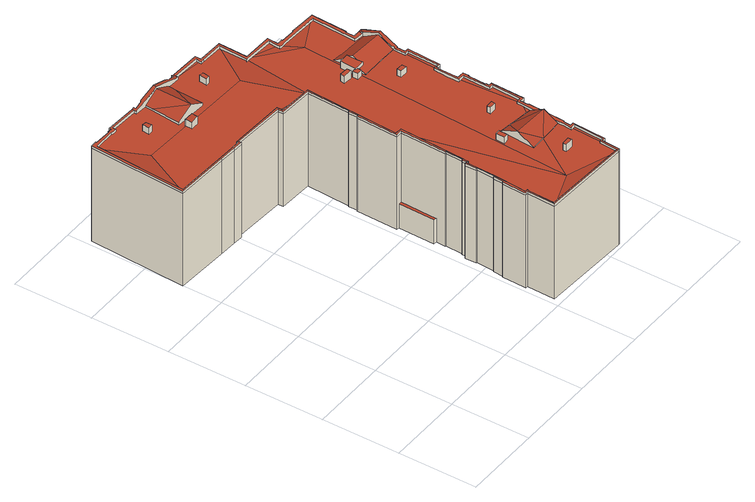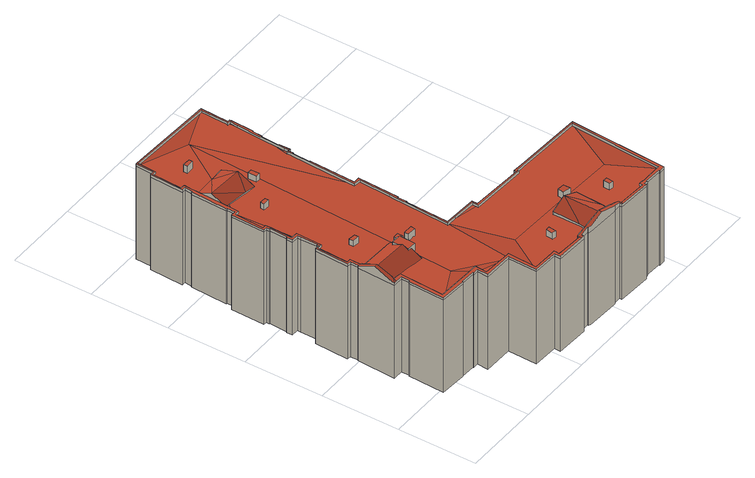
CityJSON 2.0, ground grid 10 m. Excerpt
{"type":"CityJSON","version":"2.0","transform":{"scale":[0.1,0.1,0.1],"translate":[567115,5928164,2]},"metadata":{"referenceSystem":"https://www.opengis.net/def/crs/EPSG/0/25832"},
"CityObjects":{
"building1":{"type":"Building","attributes":{"Grundfläche 2D":"746.590057","Grundhöhe NN":"2.559"},"children":["building1-1","building1-2","building1-3","building1-4","building1-5","building1-6","building1-7","building1-8","building1-9","building1-10"],"geometry":[{"type":"MultiSurface","lod":"3","boundaries":[[[0,1,2,3]],[[4,5,0,6]],[[5,7,0]],[[7,1,0]],[[5,8,9,7]],[[1,7,10,11]],[[12,13,14,15,16,17,18,19,20,21,22,23,24,25,26,27,28,29]],[[30,31,32,33,34,35,36,37,38,39,28,27,40,41,42]],[[43,34,33,44,45,46,47,48,49,50,51,52,53]],[[54,55,56,57,58,59,60,61,62,63,64,65,66,49,48,67,68,69,70,71,72,73,74,75,76,77,78,79,80,81,82,83,84,85,86]],[[87,88,89,90,91,92]],[[93,94,95,96,97,98,90,89]],[[99,100,101,102,103,104,105,106,107,108,109,110,111,112,113,114,115,116,117,118,119,120,121,122,123,97,96,124,125,126,127,128,129,130,131,132,133,134,135,136,137,138,139,140,141,6,3,142,143,144,145,146,147,148,149,150,151,152,153,154]],[[85,87,92]],[[155,156,157,158,159,160,161,162,163,164,165]],[[166,167,155,165,168,169,170,171,172]],[[173,174,175,176,177,178,179,180,181,182,183,184,185,186,187,188,189,190,191,192,193,152,151,194,195,196,197,198,199,200,201,202,203,204,205,206,207,208,209,210,211,212,213,214,215,216,217,218,219,220,221,222,223,224,225,20,19,226,227,228,229,230,231,232,233,234]],[[235,236,237,238]],[[239,236,235]],[[240,241,236]],[[236,241,242,243,237]],[[244,245,246]],[[247,248,249,250,251,252,253,254,255,256,257,256,258,259,260,261,262,263,264,265,266,267,268,269,270,271,272,273,274,275,244,246,276]],[[277,278,279,280,281,282,283,284,285,248,247,276,246,245,286,287]],[[283,288,284]],[[289,290,291,292,293,294,295,296,297,298,299,300,301,302,303,304,305]],[[306,307,249,248,285,290,289]],[[308,309,310,311]],[[309,308,312]],[[311,310,313]],[[314,315,316]],[[317,318,301,300,319,320,321,322,309,312,323,324,325,314,316,326,327,328]],[[329,330,301,318]],[[331,332,333,334,335,336,337,2,338,339,301,330,340]],[[333,332,341,342]],[[4,343,344]],[[345,346,347,348,349,350,351]],[[160,159,158,157,352,353,354,355,356,304,303,302,301,339,357,358,359,360,361,362,344,343,363,350,349,364,365,366,367,368,369,370,371,372,373,374,375,376,377,378,379,380,381,382,383,161]],[[372,384,385,373]],[[157,156,386,352]],[[387,388,389,390,304,356]],[[391,392,305,304,390,393,394]],[[395,392,391]],[[255,254,396]],[[397,398,399,400]],[[87,85,84]],[[6,0,3]],[[4,344,362,361,360,8,5]],[[360,359,358,10,7,9,8]],[[10,358,357,11]],[[1,339,338,2]],[[357,339,1,11]],[[244,275,22,21,20,286,245]],[[275,274,273,23,22]],[[273,272,271,25,24,23]],[[271,270,26,25]],[[270,269,27,26]],[[40,27,269,268]],[[32,31,30,42,41,40,268,267,266,265,238,237,243,242,260,259,258,256,47,46,45,44,33]],[[48,47,256,255]],[[67,48,255,396]],[[252,70,69,68,67,396,254,253]],[[70,252,251,71]],[[251,250,72,71]],[[250,249,307,306,73,72]],[[73,306,289,305,392,395,75,74]],[[77,76,75,395,391,394]],[[80,79,78,77,394,393,390,389,388,387,356,355,81]],[[355,354,353,82,81]],[[353,352,386,84,83,82]],[[166,376,375,374,124,96,95,94,93,89,88,87,84,386,156,155,167]],[[374,373,385,125,124]],[[126,125,385,384]],[[371,370,369,130,129,128,127,126,384,372]],[[130,369,368,367,131]],[[367,366,365,364,349,348,135,134,133,132,131]],[[348,347,346,137,136,135]],[[138,137,346,345]],[[139,138,345,351]],[[141,140,139,351,350,363]],[[141,363,343,4,6]],[[336,335,334,145,144,143,142,3,2,337]],[[334,333,342,147,146,145]],[[342,341,148,147]],[[341,332,331,150,149,148]],[[151,150,331,340]],[[401,402,153,152]],[[402,403,154,153]],[[403,404,99,154]],[[404,405,100,99]],[[405,406,101,100]],[[406,407,102,101]],[[407,408,103,102]],[[408,409,104,103]],[[409,410,105,104]],[[410,411,106,105]],[[107,106,411,412]],[[412,413,108,107]],[[413,414,109,108]],[[414,415,110,109]],[[415,416,111,110]],[[416,417,112,111]],[[417,418,113,112]],[[418,419,114,113]],[[419,420,115,114]],[[420,421,116,115]],[[421,422,117,116]],[[422,423,118,117]],[[423,424,425,120,119,118]],[[425,426,121,120]],[[426,427,122,121]],[[427,428,123,122]],[[428,429,97,123]],[[429,430,98,97]],[[90,98,430,431,92,91]],[[431,432,433,86,85,92]],[[433,434,54,86]],[[434,435,55,54]],[[436,56,55,435]],[[437,57,56,436]],[[437,438,58,57]],[[438,439,59,58]],[[439,440,60,59]],[[440,441,61,60]],[[441,442,62,61]],[[442,443,63,62]],[[443,444,64,63]],[[445,65,64,444]],[[445,446,66,65]],[[66,446,447,50,49]],[[447,448,51,50]],[[52,51,448,449]],[[53,52,449,450]],[[450,451,452,453,36,35,34,43,53]],[[453,454,37,36]],[[454,455,38,37]],[[455,456,39,38]],[[39,456,457,29,28]],[[457,458,12,29]],[[458,459,13,12]],[[14,13,459,460]],[[460,461,15,14]],[[461,462,16,15]],[[462,463,464,18,17,16]],[[464,465,19,18]],[[162,161,383]],[[168,165,164]],[[380,379,172,171,170]],[[377,376,166,172,379,378]],[[465,466,226,19]],[[466,467,227,226]],[[468,228,227,467]],[[468,469,229,228]],[[469,470,230,229]],[[470,471,231,230]],[[471,472,232,231]],[[472,473,233,232]],[[473,474,234,233]],[[474,475,173,234]],[[475,476,174,173]],[[476,477,175,174]],[[477,478,176,175]],[[479,177,176,478]],[[479,480,178,177]],[[480,481,179,178]],[[481,482,180,179]],[[482,483,181,180]],[[483,484,182,181]],[[485,184,183,182,484,486]],[[485,487,185,184]],[[487,488,186,185]],[[488,489,187,186]],[[489,490,188,187]],[[490,491,189,188]],[[491,492,493,191,190,189]],[[493,494,192,191]],[[494,495,193,192]],[[495,401,152,193]],[[151,340,330,329,318,317,194]],[[317,328,327,326,197,196,195,194]],[[199,198,197,326,316,315]],[[199,315,314,200]],[[314,325,324,323,312,308,311,203,202,201,200]],[[311,313,204,203]],[[309,206,205,204,313,310]],[[209,208,207,206,309,322,321,320,319,300,299]],[[209,299,298,297,296,211,210]],[[212,211,296,295]],[[295,294,293,292,291,214,213,212]],[[291,290,285,284,217,216,215,214]],[[284,288,218,217]],[[283,282,219,218,288]],[[282,281,280,221,220,219]],[[223,222,221,280,279,278]],[[278,277,287,286,20,225,224,223]],[[235,238,265,264,263,239]],[[239,263,262,240,236]],[[260,242,241,240,262,261]],[[398,397,496,497]],[[399,398,497,498]],[[465,464,499,500]],[[466,465,500,501]],[[467,466,501,502]],[[468,467,502,503]],[[469,468,503,504]],[[470,469,504,505]],[[471,470,505,506]],[[472,471,506,507]],[[473,472,507,508]],[[474,473,508,509]],[[475,474,509,510]],[[476,475,510,511]],[[477,476,511,512]],[[400,478,477,512,496,397]],[[513,479,478,400,399,498]],[[480,479,513,514]],[[481,480,514,515]],[[482,481,515,516]],[[483,482,516,517]],[[484,483,517,518]],[[519,485,486,484,518,520]],[[487,485,519,521]],[[494,493,522,523]],[[488,487,521,524]],[[489,488,524,525]],[[490,489,525,526]],[[491,490,526,527]],[[522,493,492,491,527,528]],[[495,494,523,529]],[[401,495,529,530]],[[402,401,530,531]],[[403,402,531,532]],[[404,403,532,533]],[[408,407,534,535]],[[405,404,533,536]],[[406,405,536,537]],[[407,406,537,534]],[[409,408,535,538]],[[410,409,538,539]],[[411,410,539,540]],[[412,411,540,541]],[[413,412,541,542]],[[414,413,542,543]],[[415,414,543,544]],[[416,415,544,545]],[[420,419,546,547]],[[417,416,545,548]],[[418,417,548,549]],[[419,418,549,546]],[[421,420,547,550]],[[422,421,550,551]],[[423,422,551,552]],[[553,425,424,423,552,554]],[[426,425,553,555]],[[427,426,555,556]],[[428,427,556,557]],[[429,428,557,558]],[[430,429,558,559]],[[431,430,559,560]],[[561,433,432,431,560,562]],[[434,433,561,563]],[[435,434,563,564]],[[436,435,564,565]],[[437,436,565,566]],[[438,437,566,567]],[[439,438,567,568]],[[440,439,568,569]],[[570,442,441,571]],[[441,440,569,571]],[[443,442,570,572]],[[444,443,572,573]],[[445,444,573,574]],[[446,445,574,575]],[[447,446,575,576]],[[448,447,576,577]],[[449,448,577,578]],[[450,449,578,579]],[[580,581,453,452,451,450,579,582]],[[454,453,581,583]],[[455,454,583,584]],[[456,455,584,585]],[[457,456,585,586]],[[461,460,587,588]],[[458,457,586,589]],[[459,458,589,590]],[[460,459,590,587]],[[462,461,588,591]],[[464,463,462,591,592,499]],[[511,510,509,508,507,506,505,504,503,502,501,500,499,592,591,588,587,590,589,586,585,584,583,581,580,582,579,578,577,576,575,574,573,572,570,571,569,568,567,566,565,564,563,561,562,560,559,558,557,556,555,553,554,552,551,550,547,546,549,548,545,544,543,542,541,540,539,538,535,534,537,536,533,532,531,530,529,523,522,528,527,526,525,524,521,519,520,518,517,516,515,514,513,498,497,496,512]]],"semantics":{"surfaces":[{"type":"RoofSurface"},{"type":"WallSurface"},{"type":"GroundSurface"}],"values":[0,0,0,0,0,0,0,0,0,0,0,0,0,0,0,0,0,0,0,0,0,0,0,0,0,0,0,0,0,0,0,0,0,0,0,0,0,0,0,0,0,0,0,0,0,1,1,1,1,1,1,1,1,1,1,1,1,1,1,1,1,1,1,1,1,1,1,1,1,1,1,1,1,1,1,1,1,1,1,1,1,1,1,1,1,1,1,1,1,1,1,1,1,1,1,1,1,1,1,1,1,1,1,1,1,1,1,1,1,1,1,1,1,1,1,1,1,1,1,1,1,1,1,1,1,1,1,1,1,1,1,1,1,1,1,1,1,1,1,1,1,1,1,1,1,1,1,1,1,1,1,1,1,1,1,1,1,1,1,1,1,1,1,1,1,1,1,1,1,1,1,1,1,1,1,1,1,1,1,1,1,1,1,1,1,1,1,1,1,1,1,1,1,1,1,1,1,1,1,1,1,1,1,1,1,1,1,1,1,1,1,1,1,1,1,1,1,1,1,1,1,1,1,1,1,1,1,1,1,1,1,1,1,1,1,1,1,1,1,1,1,1,1,1,1,1,1,1,1,1,1,1,1,1,1,1,1,1,1,1,1,1,1,1,1,1,1,1,1,1,1,1,1,1,1,1,1,1,1,1,1,1,1,1,1,1,1,1,2]}}]},
"building1-1":{"type":"BuildingInstallation","parents":["building1"],"geometry":[{"type":"MultiSurface","lod":"3","boundaries":[[[593,594,595,596]],[[596,595,597,598]],[[593,596,598,599]],[[594,593,599,600]],[[595,594,600,597]]],"semantics":{"surfaces":[{"type":"RoofSurface"},{"type":"WallSurface"}],"values":[0,1,1,1,1]}}]},
"building1-2":{"type":"BuildingInstallation","parents":["building1"],"geometry":[{"type":"MultiSurface","lod":"3","boundaries":[[[601,602,603,604]],[[604,603,605,606]],[[601,604,606,607]],[[602,601,607,608]],[[603,602,608,605]]],"semantics":{"surfaces":[{"type":"RoofSurface"},{"type":"WallSurface"}],"values":[0,1,1,1,1]}}]},
"building1-3":{"type":"BuildingInstallation","parents":["building1"],"geometry":[{"type":"MultiSurface","lod":"3","boundaries":[[[609,610,168,164,611,612,613,614]],[[615,616,617,302,380,170,169,610,609,614,613]],[[168,610,169]],[[163,611,164]],[[618,612,611,163,162,383,303]],[[612,618,619,620,615,613]]],"semantics":{"surfaces":[{"type":"RoofSurface"},{"type":"WallSurface"}],"values":[0,1,1,1,1,1]}}]},
"building1-4":{"type":"BuildingInstallation","parents":["building1"],"geometry":[{"type":"MultiSurface","lod":"3","boundaries":[[[621,616,615,620,622,623]],[[619,624,622,620]],[[624,625,623,622]],[[625,626,621,623]],[[626,617,616,621]]],"semantics":{"surfaces":[{"type":"RoofSurface"},{"type":"WallSurface"}],"values":[0,1,1,1,1]}}]},
"building1-5":{"type":"BuildingInstallation","parents":["building1"],"geometry":[{"type":"MultiSurface","lod":"3","boundaries":[[[627,628,629,630,631]],[[629,628,627,632,633,634]],[[630,629,634,635]],[[631,630,635,636]],[[627,631,636,632]]],"semantics":{"surfaces":[{"type":"RoofSurface"},{"type":"WallSurface"}],"values":[0,1,1,1,1]}}]},
"building1-6":{"type":"BuildingInstallation","parents":["building1"],"geometry":[{"type":"MultiSurface","lod":"3","boundaries":[[[637,638,639,640,641,642]],[[643,644,638,637]],[[640,639,638,644,276,645]],[[645,646,641,640]],[[646,247,643,637,642,641]]],"semantics":{"surfaces":[{"type":"RoofSurface"},{"type":"WallSurface"}],"values":[0,1,1,1,1]}}]},
"building1-7":{"type":"BuildingInstallation","parents":["building1"],"geometry":[{"type":"MultiSurface","lod":"3","boundaries":[[[647,648,649,650,651]],[[652,653,648,647]],[[649,648,653,654]],[[654,655,650,649]],[[647,651,650,655,656,652]]],"semantics":{"surfaces":[{"type":"RoofSurface"},{"type":"WallSurface"}],"values":[0,1,1,1,1]}}]},
"building1-8":{"type":"BuildingInstallation","parents":["building1"],"geometry":[{"type":"MultiSurface","lod":"3","boundaries":[[[657,658,659,660]],[[661,662,658,657]],[[663,659,658,662,664]],[[663,665,660,659]],[[661,657,660,665,666]]],"semantics":{"surfaces":[{"type":"RoofSurface"},{"type":"WallSurface"}],"values":[0,1,1,1,1]}}]},
"building1-9":{"type":"BuildingInstallation","parents":["building1"],"geometry":[{"type":"MultiSurface","lod":"3","boundaries":[[[667,668,669,670,671]],[[672,673,668,667]],[[669,668,673,674]],[[674,675,676,671,670,669]],[[667,671,676,672]]],"semantics":{"surfaces":[{"type":"RoofSurface"},{"type":"WallSurface"}],"values":[0,1,1,1,1]}}]},
"building1-10":{"type":"BuildingInstallation","parents":["building1"],"geometry":[{"type":"MultiSurface","lod":"3","boundaries":[[[677,678,679,680,681,682]],[[683,684,680,679,678,685]],[[684,257,686,682,681,680]],[[687,677,682,686]],[[687,685,678,677]]],"semantics":{"surfaces":[{"type":"RoofSurface"},{"type":"WallSurface"}],"values":[0,1,1,1,1]}}]}
},
"vertices":[
[326,105,145],[296,85,135],[325,86,135],[325,91,138],[326,123,135],[294,127,135],[326,118,138],[279,107,145],[280,129,135],[280,126,137],[277,84,135],[279,84,135],[42,472,138],[37,473,138],[37,472,138],[15,473,138],[15,474,138],[10,474,138],[7,474,138],[0,350,138],[3,352,138],[10,468,138],[10,469,138],[37,469,138],[41,468,138],[45,468,138],[45,472,138],[82,470,138],[82,473,138],[42,475,138],[95,466,142],[97,466,143],[111,465,147],[117,465,149],[118,470,149],[97,471,143],[95,471,142],[95,470,142],[85,470,139],[85,473,139],[82,467,138],[84,467,139],[91,466,141],[138,469,143],[138,464,143],[141,464,142],[151,463,139],[155,463,138],[155,466,138],[155,469,138],[152,470,139],[152,467,139],[141,467,142],[141,468,142],[319,358,138],[320,358,138],[322,404,138],[288,406,138],[288,405,138],[269,406,138],[269,407,138],[262,407,138],[263,421,138],[225,422,138],[226,459,138],[194,460,138],[194,468,138],[191,464,138],[190,461,138],[190,460,138],[190,457,138],[194,457,138],[223,456,138],[221,419,138],[224,419,138],[260,417,138],[259,408,138],[259,402,138],[262,402,138],[269,402,138],[270,402,138],[318,400,138],[315,343,138],[320,342,138],[327,342,138],[328,347,138],[319,347,138],[327,342,140],[327,341,141],[327,321,149],[331,321,149],[332,340,141],[332,347,138],[326,311,144],[326,303,140],[326,301,140],[326,298,138],[329,298,138],[330,298,138],[330,28,138],[332,71,138],[327,71,138],[328,81,138],[329,81,138],[331,128,138],[330,128,138],[330,138,138],[336,138,138],[337,181,138],[333,181,138],[333,185,138],[332,185,138],[333,208,138],[334,208,138],[334,216,138],[325,216,138],[325,220,138],[325,242,138],[326,242,138],[326,244,138],[326,245,138],[332,244,138],[334,287,138],[329,288,138],[326,285,138],[331,285,138],[330,246,138],[326,246,138],[325,246,138],[324,246,138],[323,246,138],[322,213,138],[323,213,138],[325,213,138],[326,213,138],[331,213,138],[330,185,138],[330,178,138],[335,178,138],[333,141,138],[330,141,138],[327,141,138],[325,81,138],[325,79,138],[324,69,138],[324,68,138],[327,68,138],[330,68,138],[328,30,138],[325,30,138],[323,30,138],[322,7,138],[322,5,138],[324,5,138],[325,28,138],[327,321,147],[327,340,135],[320,341,135],[301,342,135],[290,343,134],[288,344,134],[277,345,134],[277,331,142],[282,331,142],[282,328,144],[282,323,147],[326,301,136],[326,303,137],[282,317,144],[282,310,140],[276,310,140],[276,310,139],[276,302,135],[211,268,138],[210,268,138],[208,215,138],[216,215,138],[214,156,138],[215,156,138],[214,134,138],[213,134,138],[213,128,138],[210,128,138],[210,127,138],[210,113,138],[211,113,138],[210,90,138],[209,90,138],[208,77,138],[207,77,138],[206,48,138],[206,46,138],[209,46,138],[208,10,138],[210,12,138],[211,45,138],[211,46,138],[212,48,138],[209,48,138],[208,48,138],[209,58,138],[211,89,138],[211,90,138],[212,121,138],[212,127,138],[213,127,138],[215,127,138],[215,131,138],[215,133,138],[219,217,138],[217,217,138],[210,218,138],[212,258,138],[216,336,138],[216,337,138],[214,337,138],[213,337,138],[203,337,138],[173,339,138],[173,347,138],[172,347,138],[101,350,138],[101,349,138],[101,348,138],[90,348,138],[89,348,138],[68,347,138],[90,346,138],[103,345,138],[103,348,138],[171,344,138],[171,337,138],[214,335,138],[212,280,138],[211,280,138],[96,456,137],[116,419,147],[117,465,147],[97,466,137],[94,420,137],[135,418,137],[137,454,137],[138,464,137],[124,464,144],[10,468,135],[4,356,135],[35,416,133],[108,412,133],[193,409,133],[222,454,135],[223,456,135],[194,457,135],[190,457,135],[190,460,135],[190,461,135],[155,466,135],[155,463,135],[169,442,134],[145,463,135],[141,464,135],[138,464,135],[137,454,135],[135,418,133],[94,420,133],[96,456,135],[97,466,135],[95,466,135],[91,466,135],[82,467,135],[82,470,135],[45,472,135],[45,468,135],[41,468,135],[37,469,135],[16,469,135],[10,469,135],[97,413,133],[90,348,135],[101,348,135],[101,349,135],[101,350,135],[172,347,135],[173,347,135],[173,344,135],[203,337,135],[213,337,135],[3,352,135],[89,348,135],[173,339,135],[224,419,135],[214,337,135],[216,337,135],[216,336,135],[213,271,135],[213,268,135],[212,258,135],[210,218,135],[216,217,135],[217,217,135],[219,217,135],[218,207,135],[260,30,133],[273,310,134],[274,331,134],[277,382,134],[230,419,135],[221,419,135],[222,421,135],[212,113,135],[215,127,135],[213,127,135],[212,121,135],[212,112,135],[212,127,135],[209,58,135],[208,48,135],[209,48,135],[210,12,135],[213,12,135],[217,163,135],[216,153,135],[215,133,135],[215,131,135],[211,90,135],[211,89,135],[210,76,135],[212,48,135],[211,46,135],[211,45,135],[317,7,135],[320,7,135],[323,30,135],[325,30,135],[327,68,135],[324,68,135],[324,69,135],[325,79,135],[325,81,135],[311,85,135],[296,85,134],[322,7,135],[328,30,135],[330,68,135],[327,132,135],[321,124,135],[335,178,135],[330,178,135],[330,185,135],[331,213,135],[326,213,135],[330,141,135],[333,141,135],[320,342,135],[315,343,135],[315,350,135],[318,400,135],[313,400,135],[279,84,134],[277,84,134],[280,126,134],[280,129,134],[294,128,134],[294,127,134],[327,141,135],[325,213,135],[324,213,135],[323,213,135],[322,213,135],[322,228,135],[323,246,135],[324,246,135],[325,246,135],[326,246,135],[328,285,135],[326,285,135],[326,298,135],[326,301,135],[305,302,135],[301,302,135],[276,302,134],[276,310,134],[282,310,134],[282,331,134],[277,331,134],[330,246,135],[331,285,135],[327,342,135],[310,400,135],[270,402,135],[269,402,135],[265,402,135],[259,408,135],[234,418,135],[262,402,135],[259,402,135],[260,417,135],[191,464,135],[212,215,39],[211,169,39],[215,168,39],[216,215,39],[322,5,135],[324,5,135],[325,28,135],[330,28,135],[332,71,135],[327,71,135],[328,81,135],[329,81,135],[331,128,135],[330,128,135],[330,138,135],[336,138,135],[337,181,135],[333,181,135],[333,185,135],[332,185,135],[333,208,135],[334,208,135],[334,216,135],[325,216,135],[325,220,135],[325,242,135],[326,242,135],[326,244,135],[326,245,135],[332,244,135],[334,287,135],[329,288,135],[329,298,135],[330,298,135],[332,347,135],[328,347,135],[319,347,135],[319,358,135],[320,358,135],[322,404,135],[288,406,135],[288,405,135],[269,406,135],[269,407,135],[262,407,135],[263,421,135],[225,422,135],[226,459,135],[194,460,135],[194,468,135],[152,470,135],[152,467,135],[141,467,135],[141,468,135],[138,469,135],[97,471,135],[95,471,135],[95,470,135],[85,470,135],[85,473,135],[42,475,135],[42,472,135],[37,473,135],[37,472,135],[15,473,135],[15,474,135],[10,474,135],[7,474,135],[0,350,135],[68,347,135],[90,346,135],[103,345,135],[103,348,135],[171,344,135],[171,337,135],[214,335,135],[212,280,135],[211,280,135],[211,268,135],[210,268,135],[208,215,135],[216,215,135],[214,156,135],[215,156,135],[214,134,135],[213,134,135],[213,128,135],[210,128,135],[210,113,135],[210,127,135],[211,113,135],[210,90,135],[209,90,135],[208,77,135],[207,77,135],[206,48,135],[206,46,135],[209,46,135],[208,10,135],[212,215,6],[211,169,6],[215,168,6],[7,474,6],[0,350,6],[68,347,6],[90,346,6],[103,345,6],[103,348,6],[171,344,6],[171,337,6],[214,335,6],[212,280,6],[211,280,6],[211,268,6],[210,268,6],[208,215,6],[214,156,6],[215,156,6],[214,134,6],[213,134,6],[213,128,6],[210,128,6],[210,113,6],[210,127,6],[211,113,6],[206,46,6],[209,46,6],[210,90,6],[209,90,6],[208,77,6],[207,77,6],[206,48,6],[208,10,6],[322,5,6],[324,5,6],[325,28,6],[330,28,6],[328,81,6],[329,81,6],[332,71,6],[327,71,6],[331,128,6],[330,128,6],[330,138,6],[336,138,6],[337,181,6],[333,181,6],[333,185,6],[332,185,6],[334,216,6],[325,216,6],[333,208,6],[334,208,6],[325,220,6],[325,242,6],[326,242,6],[326,245,6],[326,244,6],[332,244,6],[334,287,6],[329,288,6],[329,298,6],[330,298,6],[332,347,6],[319,347,6],[328,347,6],[319,358,6],[320,358,6],[322,404,6],[288,406,6],[288,405,6],[269,406,6],[269,407,6],[263,421,6],[262,407,6],[225,422,6],[226,459,6],[194,460,6],[194,468,6],[152,470,6],[152,467,6],[141,467,6],[141,468,6],[97,471,6],[95,471,6],[138,469,6],[95,470,6],[85,470,6],[85,473,6],[42,475,6],[37,472,6],[15,473,6],[42,472,6],[37,473,6],[15,474,6],[10,474,6],
[303,268,143],[303,274,143],[294,274,143],[294,269,143],[294,274,134],[294,269,134],[303,268,135],[303,274,135],
[266,126,142],[266,115,142],[272,115,142],[272,126,142],[272,115,134],[272,126,134],[266,126,134],[266,115,133],
[276,310,144],[282,310,144],[282,331,144],[270,331,144],[269,311,144],[272,310,144],[269,311,142],[272,310,142],[272,310,134],[270,331,134],[269,312,134],[269,312,142],
[272,305,142],[265,312,142],[265,305,142],[265,312,134],[265,305,134],[272,305,134],
[292,57,144],[292,54,144],[292,52,144],[302,52,144],[302,57,144],[292,57,134],[292,54,134],[292,52,134],[302,52,134],[302,57,134],
[108,413,143],[97,414,142],[97,413,142],[97,405,142],[107,405,143],[108,412,143],[108,413,133],[97,414,133],[97,405,133],[107,405,133],
[306,155,143],[307,160,143],[298,160,143],[298,155,143],[303,155,143],[306,155,135],[307,160,135],[298,160,134],[298,155,134],[303,155,135],
[262,312,145],[262,317,145],[251,318,145],[250,312,145],[262,312,134],[262,317,134],[251,318,135],[253,317,135],[250,312,135],[252,312,135],
[68,445,143],[63,446,143],[62,437,143],[67,437,143],[68,437,143],[68,445,134],[63,446,134],[62,437,134],[67,437,134],[68,437,134],
[165,433,143],[170,433,143],[171,440,143],[171,442,143],[169,442,143],[166,443,143],[171,440,134],[171,442,134],[170,433,134],[166,443,134],[165,433,134]
]}
